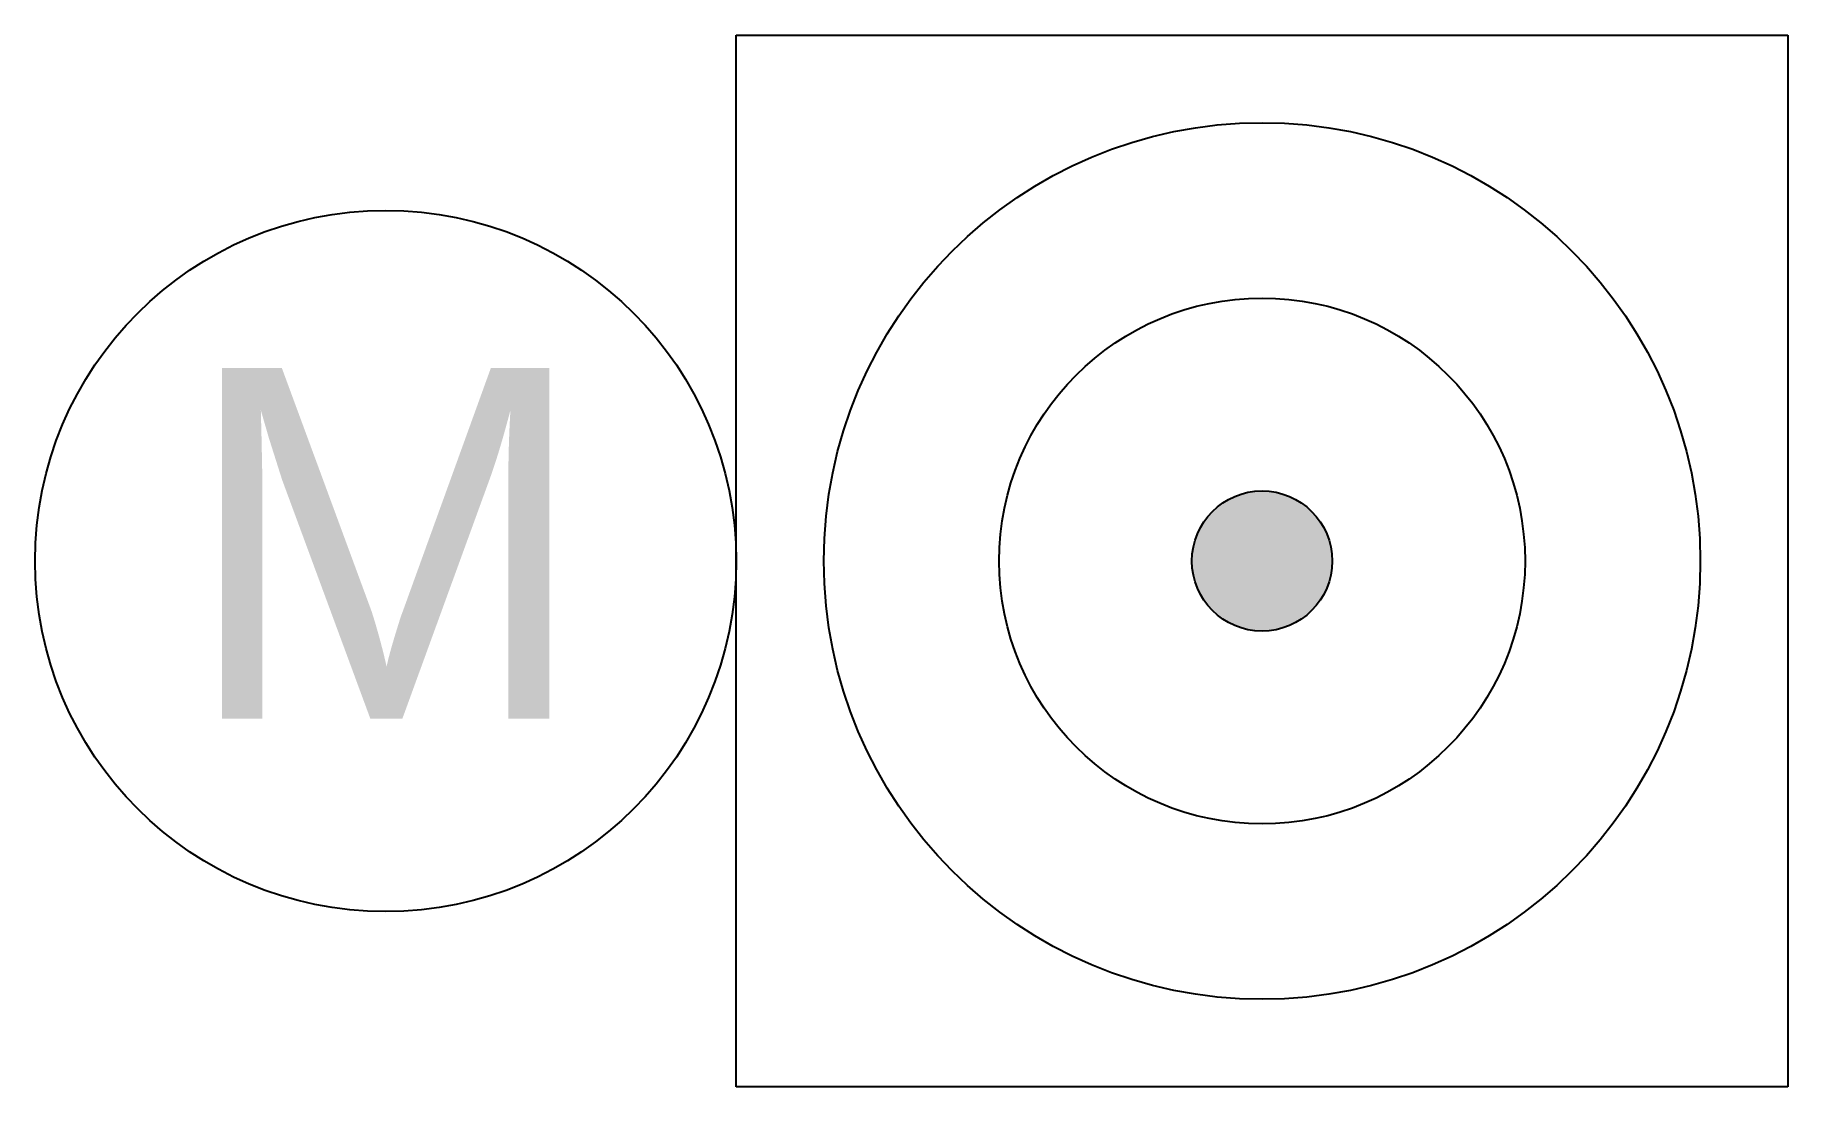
# Model space of a CAD drawing. Header units: millimetres. Extents: x -350 to 150, y -150 to 150.
import ezdxf
from ezdxf.enums import TextEntityAlignment as Align

# ---------------------------------------------------------------- set-up
doc = ezdxf.new("R2010")
doc.units = ezdxf.units.MM
doc.styles.add('EHS_Text', font='arial.ttf')

msp = doc.modelspace()

# ---------------------------------------------------------------- hatches: boundary and pattern name
at = {"linetype": 'ByBlock', "lineweight": -2}
h = msp.add_hatch(color=0, dxfattribs=at)
h.dxf.hatch_style = 1
h.paths.add_polyline_path([(0, 20, 1), (0, -20, 1)])

# ---------------------------------------------------------------- linework, layer by layer
at = {"color": 0, "linetype": 'ByBlock', "lineweight": -2}
for p, q in [((-150, -150), (-150, 150)), ((-150, 150), (150, 150)), ((150, 150), (150, -150)), ((150, -150), (-150, -150))]:
    msp.add_line(p, q, dxfattribs=at)
for centre, radius in [((0, 0), 125), ((-250, 0), 100), ((0, 0), 75), ((0, 0), 20)]:
    msp.add_circle(centre, radius, dxfattribs=at)

# ---------------------------------------------------------------- texts
at = {"color": 0, "linetype": 'ByBlock', "lineweight": -2, "style": 'EHS_Text'}
msp.add_text('M', height=100, dxfattribs=at).set_placement((-250, -44.97), align=Align.CENTER)

doc.saveas('drawing.dxf')
